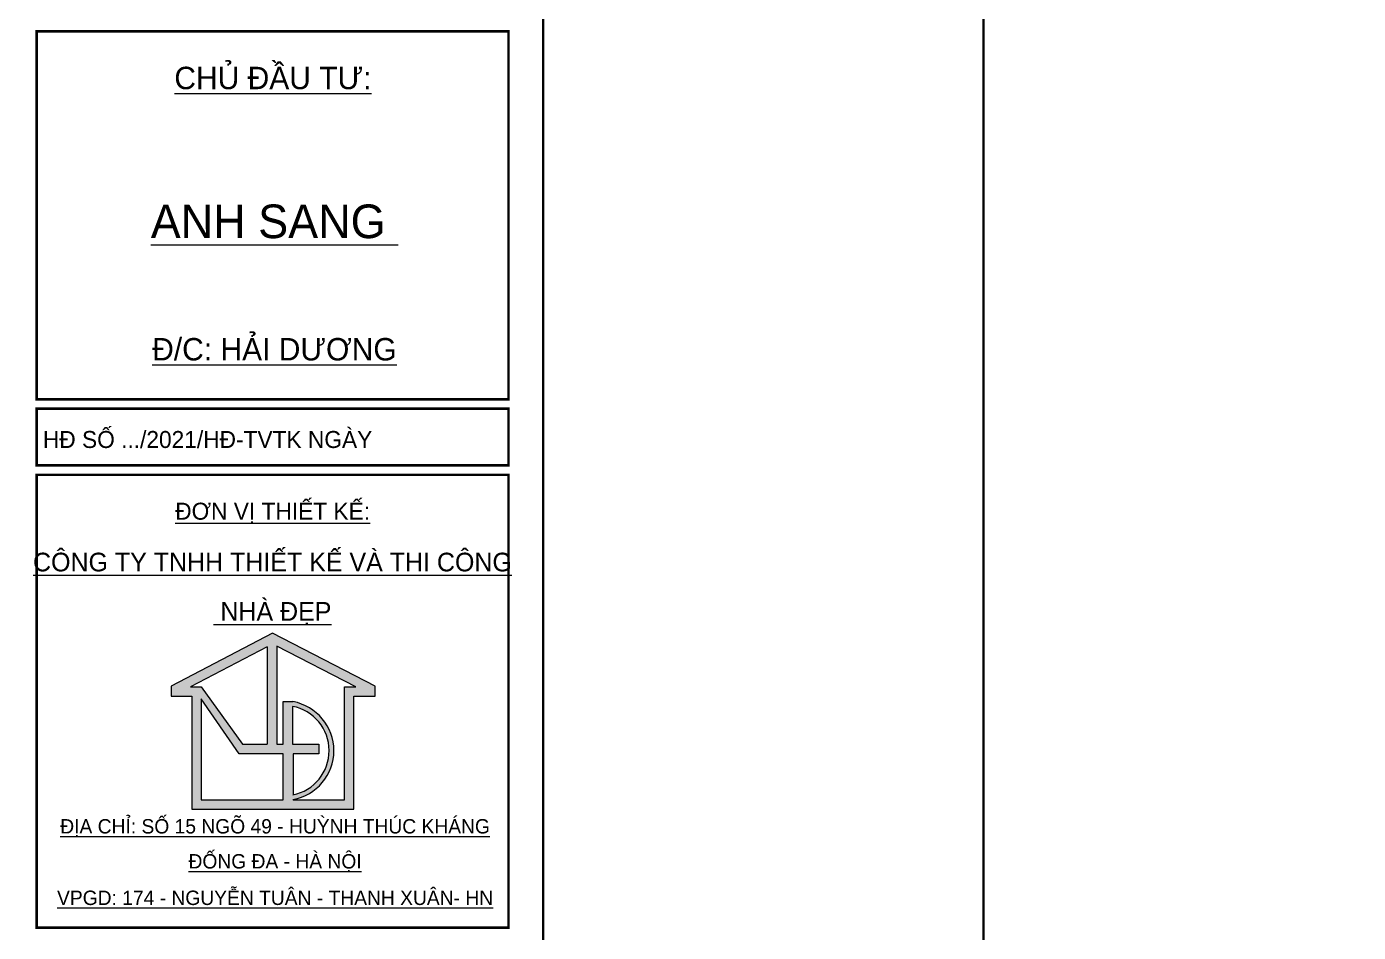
# Model space of a CAD drawing. Extents: x -2098986 to 943, y -1296280 to 73591.
# Drawn here: x -1743456 to -1734987, y -1062653 to -1056893 of the extents above; entities that cross this region are included whole.
import ezdxf
from ezdxf.enums import TextEntityAlignment as Align

# ---------------------------------------------------------------- set-up
doc = ezdxf.new("R2010")
doc.units = 0
doc.header["$LTSCALE"] = 150
doc.layers.get('Defpoints').update_dxf_attribs({"lineweight": 18})
for name, color, linetype, lineweight in [('05.Text', 253, 'Continuous', 18), ('09.Hatch', 250, 'Continuous', 5), ('11.Khung bo', 32, 'Continuous', 50), ('12.Khung', 36, 'Continuous', 25), ('KCVN-THAY', 7, 'Continuous', 25)]:
    doc.layers.add(name, color=color, linetype=linetype, lineweight=lineweight)
doc.layers.add('Tpl_Bound', color=1, linetype='Continuous', plot=False)
doc.styles.add('VnAvantH', font='')
doc.styles.get('VnAvantH').set_extended_font_data('.VnAvantH')

# ---------------------------------------------------------------- blocks, each defined once
blk = doc.blocks.new('*U4')
at = {"layer": 'KCVN-THAY', "color": 140}
blk.add_lwpolyline([(214871.76, 86966.68), (215381.8, 86966.68), (215381.8, 86579.68), (214871.76, 86579.68)], close=True, dxfattribs=at)
blk = doc.blocks.new('100')
at = {"layer": '09.Hatch'}
h = blk.add_hatch(color=3, dxfattribs=at)
h.paths.add_polyline_path([(1897639, -927180), (1897639, -927287), (1897855, -927287), (1897855, -928484), (1898824, -928484), (1899574, -928484), (1899574, -927287), (1899801, -927287), (1899801, -927179), (1898713, -926620)])
h.paths.add_polyline_path([(1898756, -926756), (1899596, -927187), (1899473, -927187), (1899473, -928384), (1898929, -928384, 0.834181), (1898929, -927344), (1898824, -927344), (1898824, -927797), (1898756, -927797)], flags=16)
h.paths.add_polyline_path([(1898656, -927796), (1898393, -927796), (1897956, -927186), (1897843, -927186), (1898656, -926763)], flags=16)
h.paths.add_polyline_path([(1898929, -928333), (1898929, -927898), (1899202, -927898), (1899202, -927797), (1898924, -927797), (1898924, -927395, -0.822042)], flags=16)
h.paths.add_polyline_path([(1898357, -927898), (1898824, -927898), (1898824, -928384), (1897956, -928384), (1897956, -927316)], flags=16)
at = {"layer": '05.Text'}
for p, q in [((1898713, -926620), (1897639, -927180)), ((1899801, -927179), (1898713, -926620)), ((1899801, -927179), (1898713, -926620)), ((1899801, -927179), (1898713, -926620)), ((1899596, -927187), (1898756, -926756)), ((1898756, -926756), (1898756, -927797)), ((1899596, -927187), (1898756, -926756)), ((1898756, -926756), (1898756, -927797)), ((1899596, -927187), (1898756, -926756)), ((1898756, -926756), (1898756, -927797)), ((1898656, -926763), (1897843, -927186)), ((1898656, -926763), (1897843, -927186)), ((1898656, -926763), (1897843, -927186)), ((1898656, -926763), (1898656, -927796)), ((1898656, -926763), (1898656, -927796)), ((1898656, -926763), (1898656, -927796)), ((1897639, -927180), (1897639, -927287)), ((1899801, -927287), (1899801, -927179)), ((1899801, -927287), (1899801, -927179)), ((1899801, -927287), (1899801, -927179)), ((1897639, -927287), (1897855, -927287)), ((1897843, -927186), (1897956, -927186)), ((1897855, -927287), (1897855, -928484)), ((1897956, -927186), (1897956, -927186)), ((1897956, -927186), (1898393, -927796)), ((1897956, -927316), (1897956, -928384)), ((1898357, -927898), (1897956, -927316)), ((1899473, -928384), (1899473, -927187)), ((1899473, -927187), (1899596, -927187)), ((1899473, -928384), (1899473, -927187)), ((1899473, -927187), (1899596, -927187)), ((1899473, -928384), (1899473, -927187)), ((1899473, -927187), (1899596, -927187)), ((1899574, -928484), (1899574, -927287)), ((1899574, -927287), (1899801, -927287)), ((1898824, -927797), (1898824, -927344)), ((1898824, -927797), (1898824, -927344)), ((1898824, -927344), (1898929, -927344)), ((1898924, -927395), (1898924, -927797)), ((1898393, -927796), (1898656, -927796)), ((1898756, -927797), (1898824, -927797)), ((1898924, -927797), (1899202, -927797)), ((1899202, -927797), (1899202, -927898)), ((1898824, -927898), (1898357, -927898)), ((1898824, -928384), (1898824, -927898)), ((1899202, -927898), (1898929, -927898)), ((1898929, -927898), (1898929, -928333)), ((1897956, -928384), (1898824, -928384)), ((1898929, -928384), (1899473, -928384)), ((1897855, -928484), (1898824, -928484)), ((1898824, -928484), (1899574, -928484))]:
    blk.add_line(p, q, dxfattribs=at)
for radius, start, end in [(478, 281.4298, 79.1164), (478, 281.4298, 79.1164), (478, 281.4298, 79.1164), (528, 280.3316, 79.6684)]:
    blk.add_arc((1898834, -927864), radius, start, end, dxfattribs=at)
at = {"layer": '11.Khung bo', "const_width": 26.7}
for points in [[(1896213, -924140), (1901213, -924140), (1901213, -920240), (1896213, -920240)], [(1896213, -924140), (1901213, -924140), (1901213, -920240), (1896213, -920240)], [(1896213, -924140), (1901213, -924140), (1901213, -920240), (1896213, -920240)], [(1896213, -924840), (1901213, -924840), (1901213, -924240), (1896213, -924240)], [(1896213, -924840), (1901213, -924840), (1901213, -924240), (1896213, -924240)], [(1896213, -924840), (1901213, -924840), (1901213, -924240), (1896213, -924240)], [(1896213, -929740), (1901213, -929740), (1901213, -924940), (1896213, -924940)], [(1896213, -929740), (1901213, -929740), (1901213, -924940), (1896213, -924940)], [(1896213, -929740), (1901213, -929740), (1901213, -924940), (1896213, -924940)]]:
    blk.add_lwpolyline(points, close=True, dxfattribs=at)
at = {"layer": '12.Khung'}
blk.add_lwpolyline([(1901579, -945940), (1901579, -916240), (1859580, -916240), (1859580, -945940)], close=True, dxfattribs=at)
blk.add_lwpolyline([(1901579, -945940), (1901579, -916240), (1859580, -916240), (1859580, -945940)], close=True, dxfattribs=at)
blk.add_lwpolyline([(1901579, -945940), (1901579, -916240), (1859580, -916240), (1859580, -945940)], close=True, dxfattribs=at)
at = {"layer": '05.Text', "style": 'VnAvantH'}
for s, height, p in [('%%uChñ ®Çu t\xad:', 237.6, (1898716, -920853)), ('%%Uanh sang ', 356.4, (1898732, -922432)), ('%%U®/c: h¶i d\xad¬ng', 237.6, (1898732, -923728)), ('%%U®¬n vÞ thiÕt kÕ:', 180, (1898713, -925416)), ('%%Uc«ng ty tnhh thiÕt kÕ vµ thi c«ng', 198, (1898711, -925964)), ('%%U nhµ ®Ñp', 198, (1898711, -926487)), ('%%U®Þa chØ: sè 15 ngâ 49 - huúnh thóc kh¸ng', 152.46, (1898739, -928742)), ('%%U®èng ®a - hµ néi', 152.46, (1898739, -929113)), ('%%Uvpgd: 174 - nguyÔn tu©n - thanh xu©n- hn', 152.46, (1898739, -929500))]:
    blk.add_text(s, height=height, dxfattribs=at).set_placement(p, align=Align.CENTER)
blk.add_text('H§ sè .../2021/H§-TVTK ngµy ', height=180, dxfattribs=at).set_placement((1898057, -924540), align=Align.MIDDLE)

msp = doc.modelspace()

# ---------------------------------------------------------------- linework, layer by layer
at = {"layer": 'Tpl_Bound', "color": 1}
msp.add_lwpolyline([(-1765371.6, -1072342.5), (-1765371.6, -1054522.5), (-1740171.6, -1054522.5), (-1740171.6, -1072342.5)], close=True, dxfattribs=at)

# ---------------------------------------------------------------- block references
at = {"layer": '05.Text', "xscale": 0.6000055114637588, "yscale": 0.6000055114637588, "zscale": 0.6000055114637588}
msp.add_blockref('100', (-2881129.7, -504773.4), dxfattribs=at)
at = {"layer": 'Defpoints', "xscale": 60, "yscale": 60, "zscale": 60}
for p in [(-14660278, -6269774.9), (-14629675.5, -6269774.9)]:
    msp.add_blockref('*U4', p, dxfattribs=at)

doc.saveas('drawing.dxf')
